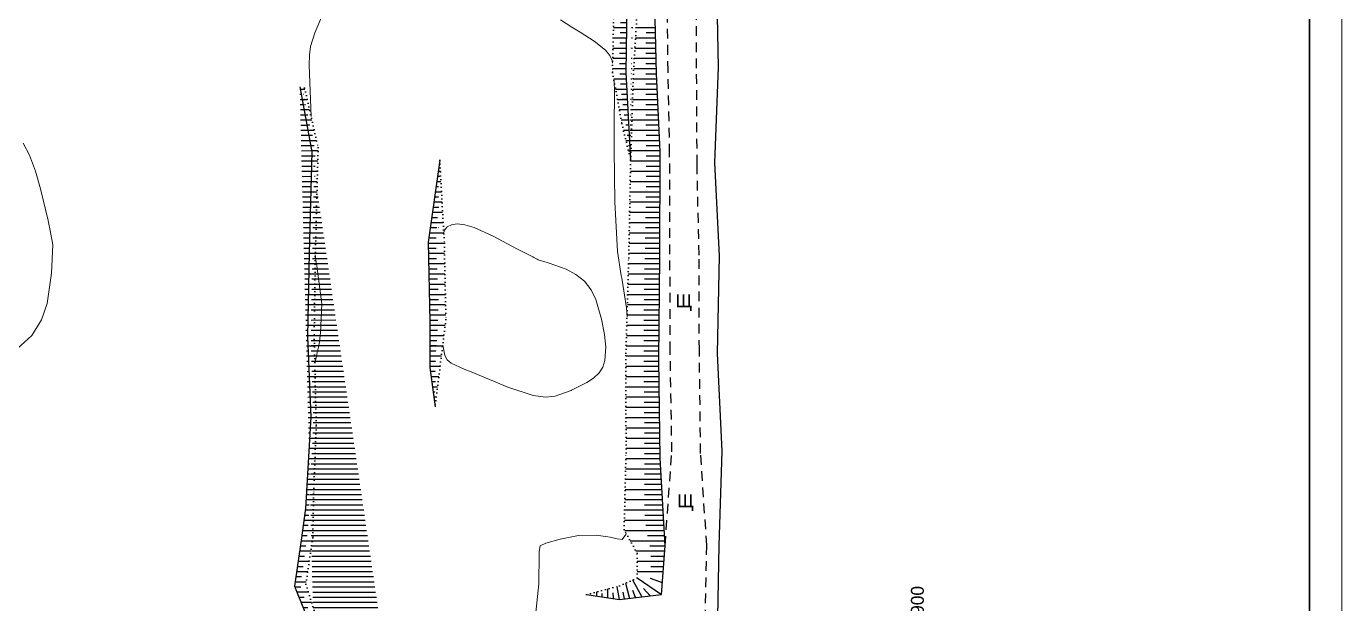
# Model space of a CAD drawing. Header units: millimetres. Extents: x 0 to 9536964, y 0 to 4781485.
# Drawn here: x 9536760.6 to 9536964.2, y 4780808.4 to 4780897.7 of the extents above; entities that cross this region are included whole.
import ezdxf
from ezdxf.enums import TextEntityAlignment as Align

# ---------------------------------------------------------------- set-up
doc = ezdxf.new("R2010")
doc.units = ezdxf.units.MM
doc.linetypes.add('Подошва насыпи (выемки)', pattern=[1, 0, 0.5, -0.5])
doc.linetypes.add('Штриховая 1 к 1.5', pattern=[2.5, 1.5, -1])
doc.layers.add('04 05 26.Изолинии.Утолщённые', color=7, linetype='Continuous')
doc.layers.add('Сетка', color=7, linetype='Continuous')
doc.layers.add('Рамка 1', color=3, linetype='Continuous', lineweight=50)
doc.styles.add('Arial_00010', font='arial.ttf', dxfattribs={"height": 0.2})
doc.styles.add('IndorSoft_Drafting_type_A_00CC0', font='', dxfattribs={"height": 0.2})
doc.styles.get('IndorSoft_Drafting_type_A_00CC0').set_extended_font_data('IndorSoft Drafting type A')

msp = doc.modelspace()

# ---------------------------------------------------------------- hatches: boundary and pattern name
h = msp.add_hatch()
h.set_pattern_fill('LINE', color=256, scale=0.5)
edge = h.paths.add_edge_path()
edge.add_line((9536855.5649, 4780967.5797), (9536854.4043, 4780953.962))
edge.add_line((9536854.4043, 4780953.962), (9536854.9303, 4780937.9844))
edge.add_line((9536854.9303, 4780937.9844), (9536854.1751, 4780923.0188))
edge.add_line((9536854.1751, 4780923.0188), (9536853.6829, 4780908.0776))
edge.add_line((9536853.6829, 4780908.0776), (9536853.4054, 4780890.5552))
edge.add_line((9536853.4054, 4780890.5552), (9536854.1609, 4780877.0598))
edge.add_line((9536854.841, 4780969.2673), (9536854.1293, 4780966.8158))
edge.add_line((9536854.1293, 4780966.8158), (9536852.6746, 4780952.9539))
edge.add_line((9536852.6746, 4780952.9539), (9536851.9353, 4780938.2928))
edge.add_line((9536851.9353, 4780938.2928), (9536851.7032, 4780920.8087))
edge.add_line((9536851.7032, 4780920.8087), (9536851.7196, 4780907.3193))
edge.add_line((9536851.7196, 4780907.3193), (9536851.3385, 4780890.74))
edge.add_line((9536851.3385, 4780890.74), (9536851.36968, 4780890.58886))
edge.add_line((9536851.36968, 4780890.58886), (9536852.78723, 4780882.69303))
edge.add_line((9536852.78723, 4780882.69303), (9536854.1609, 4780877.0598))
h = msp.add_hatch()
h.set_pattern_fill('LINE', color=256, scale=0.25)
edge = h.paths.add_edge_path()
edge.add_line((9536855.5649, 4780967.5797), (9536854.4043, 4780953.962))
edge.add_line((9536854.4043, 4780953.962), (9536854.9303, 4780937.9844))
edge.add_line((9536854.9303, 4780937.9844), (9536854.1751, 4780923.0188))
edge.add_line((9536854.1751, 4780923.0188), (9536853.6829, 4780908.0776))
edge.add_line((9536853.6829, 4780908.0776), (9536853.4054, 4780890.5552))
edge.add_line((9536853.4054, 4780890.5552), (9536854.1609, 4780877.0598))
edge.add_spline(control_points=[(9536854.93567, 4780967.48914), (9536854.7432, 4780965.60734), (9536854.27269, 4780961.00732), (9536853.35003, 4780953.70842), (9536853.33835, 4780946.27075), (9536853.44762, 4780939.0597), (9536853.16212, 4780930.67492), (9536852.84943, 4780920.63887), (9536852.76498, 4780908.30678), (9536852.59205, 4780898.2888), (9536852.3519, 4780890.35165), (9536853.01485, 4780885.1091), (9536853.59041, 4780881.03349), (9536853.94939, 4780878.46216), (9536854.01059, 4780878.02379)], knot_values=[0, 0, 0, 0, 5.675742234, 13.874281662, 22.043345312, 27.954678631, 35.513282675, 47.20400534, 58.080662956, 72.50068058, 77.288699133, 81.858393488, 88.318982165, 89.646800364, 89.646800364, 89.646800364, 89.646800364], degree=3, periodic=0)
h = msp.add_hatch()
h.set_pattern_fill('LINE', color=256, scale=0.25)
edge = h.paths.add_edge_path()
edge.add_line((9536802.9634, 4780888.3488), (9536804.8328, 4780878.3153))
edge.add_line((9536804.8328, 4780878.3153), (9536804.4246, 4780862.693))
edge.add_line((9536804.4246, 4780862.693), (9536804.1532, 4780849.7256))
edge.add_line((9536804.1532, 4780849.7256), (9536804.6573, 4780837.3133))
edge.add_line((9536804.6573, 4780837.3133), (9536803.8698, 4780823.1647))
edge.add_line((9536803.8698, 4780823.1647), (9536803.1856, 4780818.2238))
edge.add_line((9536803.1856, 4780818.2238), (9536802.1584, 4780811.1027))
edge.add_line((9536802.1584, 4780811.1027), (9536805.2356, 4780803.4389))
edge.add_line((9536805.2356, 4780803.4389), (9536811.2699, 4780800.5852))
edge.add_line((9536811.2699, 4780800.5852), (9536812.0428, 4780791.5911))
edge.add_line((9536812.0428, 4780791.5911), (9536815.2458, 4780791.4379))
edge.add_line((9536815.2458, 4780791.4379), (9536817.4932, 4780791.0901))
edge.add_spline(control_points=[(9536803.31301, 4780888.31677), (9536803.70579, 4780886.33346), (9536804.29662, 4780883.35009), (9536805.14889, 4780879.95993), (9536805.44853, 4780876.75083), (9536805.00237, 4780871.76858), (9536804.99328, 4780863.74314), (9536804.76303, 4780855.75698), (9536804.64063, 4780847.12174), (9536805.06431, 4780840.59466), (9536805, 4780833.17449), (9536804.45763, 4780827.13998), (9536804.39186, 4780820.94555), (9536803.76273, 4780816.4021), (9536803.37934, 4780813.40465), (9536802.94961, 4780811.13052), (9536803.91469, 4780808.70897), (9536804.6077, 4780806.74412), (9536805.04151, 4780805.45594), (9536805.08277, 4780805.33342)], knot_values=[0, 0, 0, 0, 6.067886707, 9.127528761, 10.4619282, 15.716488715, 24.06912077, 34.549511011, 39.681408371, 49.970526806, 54.152858236, 61.929976587, 68.132347866, 72.720789547, 75.643350305, 77.261586042, 79.523880669, 83.212136433, 83.599810474, 83.599810474, 83.599810474, 83.599810474], degree=3, periodic=0)
h = msp.add_hatch()
h.set_pattern_fill('LINE', color=256, scale=0.5)
h.paths.add_polyline_path([(9536824.619, 4780877.0144), (9536822.8335, 4780864.3304), (9536823.1117, 4780852.0548), (9536823.0631, 4780844.9732), (9536823.88771, 4780838.86025), (9536824.6095, 4780844.5809), (9536825.57394, 4780852.36459), (9536825.3338, 4780864.1553)])
h = msp.add_hatch()
h.set_pattern_fill('LINE', color=256, scale=0.25)
edge = h.paths.add_edge_path()
edge.add_spline(control_points=[(9536824.56069, 4780875.83805), (9536824.51801, 4780874.90545), (9536824.42019, 4780872.76814), (9536824.40382, 4780869.17297), (9536823.94359, 4780864.79994), (9536824.23786, 4780859.71231), (9536824.49108, 4780855.08507), (9536824.27226, 4780850.95334), (9536824.07336, 4780847.71186), (9536823.84988, 4780843.9233), (9536823.86397, 4780841.35883), (9536823.87246, 4780839.8137)], knot_values=[0, 0, 0, 0, 2.800594848, 6.418306559, 10.781019151, 15.960313558, 21.674628498, 24.67281471, 28.363356678, 31.420406782, 36.054345797, 36.054345797, 36.054345797, 36.054345797], degree=3, periodic=0)
edge.add_line((9536824.619, 4780877.0144), (9536822.8335, 4780864.3304))
edge.add_line((9536822.8335, 4780864.3304), (9536823.1117, 4780852.0548))
edge.add_line((9536823.1117, 4780852.0548), (9536823.0631, 4780844.9732))
edge.add_line((9536823.0631, 4780844.9732), (9536823.88771, 4780838.86025))

# ---------------------------------------------------------------- linework, layer by layer
at = {"linetype": 'Continuous'}
for p, q in [((9536855.01306, 4780897.5375), (9536857.98414, 4780897.5375)), ((9536856.56797, 4780897.5375), (9536857.98414, 4780897.5375)), ((9536854.9169, 4780895.95), (9536858.02186, 4780895.95)), ((9536856.54568, 4780895.95), (9536858.02186, 4780895.95)), ((9536856.55649, 4780896.74375), (9536858.003, 4780896.74375)), ((9536854.82075, 4780894.3625), (9536858.05958, 4780894.3625)), ((9536856.51841, 4780893.56875), (9536858.07845, 4780893.56875)), ((9536856.52652, 4780894.3625), (9536858.05958, 4780894.3625)), ((9536856.53565, 4780895.15625), (9536858.04072, 4780895.15625)), ((9536854.7246, 4780892.775), (9536858.09731, 4780892.775)), ((9536856.5057, 4780891.98125), (9536858.11617, 4780891.98125)), ((9536856.51143, 4780892.775), (9536858.09731, 4780892.775)), ((9536854.55378, 4780889.6), (9536858.19304, 4780889.6)), ((9536854.62845, 4780891.1875), (9536858.13503, 4780891.1875)), ((9536856.49712, 4780889.6), (9536858.19304, 4780889.6)), ((9536856.49846, 4780890.39375), (9536858.15399, 4780890.39375)), ((9536856.50134, 4780891.1875), (9536858.13503, 4780891.1875)), ((9536803.02606, 4780888.0125), (9536803.75297, 4780888.0125)), ((9536854.50404, 4780888.0125), (9536858.27115, 4780888.0125)), ((9536856.49719, 4780888.80625), (9536858.23209, 4780888.80625)), ((9536856.4985, 4780888.0125), (9536858.27115, 4780888.0125)), ((9536856.50089, 4780887.21875), (9536858.3102, 4780887.21875)), ((9536803.32183, 4780886.425), (9536804.11261, 4780886.425)), ((9536854.45431, 4780886.425), (9536858.34925, 4780886.425)), ((9536856.5042, 4780886.425), (9536858.34925, 4780886.425)), ((9536856.50825, 4780885.63125), (9536858.3883, 4780885.63125)), ((9536803.61761, 4780884.8375), (9536804.47225, 4780884.8375)), ((9536803.91339, 4780883.25), (9536804.8319, 4780883.25)), ((9536854.35484, 4780883.25), (9536858.50546, 4780883.25)), ((9536854.40457, 4780884.8375), (9536858.42736, 4780884.8375)), ((9536856.5129, 4780884.8375), (9536858.42736, 4780884.8375)), ((9536856.51797, 4780884.04375), (9536858.46641, 4780884.04375)), ((9536856.5233, 4780883.25), (9536858.50546, 4780883.25)), ((9536804.20916, 4780881.6625), (9536805.19154, 4780881.6625)), ((9536854.3051, 4780881.6625), (9536858.58356, 4780881.6625)), ((9536856.52873, 4780882.45625), (9536858.54451, 4780882.45625)), ((9536856.53408, 4780881.6625), (9536858.58356, 4780881.6625)), ((9536804.50494, 4780880.075), (9536805.55118, 4780880.075)), ((9536854.25537, 4780880.075), (9536858.66167, 4780880.075)), ((9536856.53921, 4780880.86875), (9536858.62262, 4780880.86875)), ((9536856.54394, 4780880.075), (9536858.66167, 4780880.075)), ((9536856.54811, 4780879.28125), (9536858.70072, 4780879.28125)), ((9536804.80072, 4780878.4875), (9536805.79253, 4780878.4875)), ((9536854.20563, 4780878.4875), (9536858.73977, 4780878.4875)), ((9536856.55155, 4780878.4875), (9536858.73977, 4780878.4875)), ((9536856.55411, 4780877.69375), (9536858.74772, 4780877.69375)), ((9536804.75434, 4780875.3125), (9536805.70932, 4780875.3125)), ((9536804.79582, 4780876.9), (9536805.75093, 4780876.9)), ((9536854.12647, 4780875.3125), (9536858.73931, 4780875.3125)), ((9536854.15775, 4780876.9), (9536858.74491, 4780876.9)), ((9536856.55483, 4780875.3125), (9536858.73931, 4780875.3125)), ((9536856.55562, 4780876.9), (9536858.74491, 4780876.9)), ((9536856.55591, 4780876.10625), (9536858.74211, 4780876.10625)), ((9536804.71286, 4780873.725), (9536805.66771, 4780873.725)), ((9536854.09519, 4780873.725), (9536858.7337, 4780873.725)), ((9536856.54212, 4780872.93125), (9536858.7309, 4780872.93125)), ((9536856.54794, 4780873.725), (9536858.7337, 4780873.725)), ((9536856.5522, 4780874.51875), (9536858.73651, 4780874.51875)), ((9536804.67138, 4780872.1375), (9536805.62611, 4780872.1375)), ((9536854.06391, 4780872.1375), (9536858.7281, 4780872.1375)), ((9536856.52629, 4780871.34375), (9536858.72529, 4780871.34375)), ((9536856.53487, 4780872.1375), (9536858.7281, 4780872.1375)), ((9536804.58842, 4780868.9625), (9536805.54289, 4780868.9625)), ((9536804.6299, 4780870.55), (9536805.5845, 4780870.55)), ((9536854.00134, 4780868.9625), (9536858.71689, 4780868.9625)), ((9536854.03262, 4780870.55), (9536858.72249, 4780870.55)), ((9536856.49363, 4780868.9625), (9536858.71689, 4780868.9625)), ((9536856.50556, 4780869.75625), (9536858.71969, 4780869.75625)), ((9536856.51648, 4780870.55), (9536858.72249, 4780870.55)), ((9536804.54694, 4780867.375), (9536805.50128, 4780867.375)), ((9536853.97006, 4780867.375), (9536858.71128, 4780867.375)), ((9536856.46718, 4780867.375), (9536858.71128, 4780867.375)), ((9536856.4808, 4780868.16875), (9536858.71408, 4780868.16875)), ((9536804.50546, 4780865.7875), (9536805.45968, 4780865.7875)), ((9536853.93878, 4780865.7875), (9536858.70567, 4780865.7875)), ((9536856.42265, 4780864.99375), (9536858.70287, 4780864.99375)), ((9536856.438, 4780865.7875), (9536858.70567, 4780865.7875)), ((9536856.45287, 4780866.58125), (9536858.70848, 4780866.58125)), ((9536804.46398, 4780864.2), (9536805.41807, 4780864.2)), ((9536853.9075, 4780864.2), (9536858.70007, 4780864.2)), ((9536856.39101, 4780863.40625), (9536858.69727, 4780863.40625)), ((9536856.40695, 4780864.2), (9536858.70007, 4780864.2)), ((9536804.38969, 4780861.025), (9536805.34841, 4780861.025)), ((9536804.42292, 4780862.6125), (9536805.37646, 4780862.6125)), ((9536853.83619, 4780861.025), (9536858.68139, 4780861.025)), ((9536853.87622, 4780862.6125), (9536858.69446, 4780862.6125)), ((9536856.34275, 4780861.025), (9536858.68139, 4780861.025)), ((9536856.3588, 4780861.81875), (9536858.68994, 4780861.81875)), ((9536856.37492, 4780862.6125), (9536858.69446, 4780862.6125)), ((9536804.35646, 4780859.4375), (9536805.32671, 4780859.4375)), ((9536853.78952, 4780859.4375), (9536858.6643, 4780859.4375)), ((9536856.31132, 4780859.4375), (9536858.6643, 4780859.4375)), ((9536856.32689, 4780860.23125), (9536858.67284, 4780860.23125)), ((9536804.32324, 4780857.85), (9536805.30501, 4780857.85)), ((9536853.74284, 4780857.85), (9536858.6472, 4780857.85)), ((9536856.26746, 4780857.05625), (9536858.63865, 4780857.05625)), ((9536856.2815, 4780857.85), (9536858.6472, 4780857.85)), ((9536856.29616, 4780858.64375), (9536858.65575, 4780858.64375)), ((9536804.25679, 4780854.675), (9536805.2616, 4780854.675)), ((9536804.29001, 4780856.2625), (9536805.28331, 4780856.2625)), ((9536853.64949, 4780854.675), (9536858.61301, 4780854.675)), ((9536853.69617, 4780856.2625), (9536858.6301, 4780856.2625)), ((9536856.23015, 4780854.675), (9536858.61301, 4780854.675)), ((9536856.24168, 4780855.46875), (9536858.62156, 4780855.46875)), ((9536856.25415, 4780856.2625), (9536858.6301, 4780856.2625)), ((9536804.22356, 4780853.0875), (9536805.2399, 4780853.0875)), ((9536853.60281, 4780853.0875), (9536858.59591, 4780853.0875)), ((9536856.21036, 4780853.0875), (9536858.59591, 4780853.0875)), ((9536856.21968, 4780853.88125), (9536858.60446, 4780853.88125)), ((9536804.19034, 4780851.5), (9536805.2182, 4780851.5)), ((9536853.55614, 4780851.5), (9536858.57882, 4780851.5)), ((9536856.19049, 4780850.70625), (9536858.57027, 4780850.70625)), ((9536856.19566, 4780851.5), (9536858.57882, 4780851.5)), ((9536856.20232, 4780852.29375), (9536858.58737, 4780852.29375)), ((9536804.15711, 4780849.9125), (9536805.19703, 4780849.9125)), ((9536853.50946, 4780849.9125), (9536858.56172, 4780849.9125)), ((9536856.18506, 4780849.11875), (9536858.55318, 4780849.11875)), ((9536856.18692, 4780849.9125), (9536858.56172, 4780849.9125)), ((9536804.21008, 4780848.325), (9536805.23204, 4780848.325)), ((9536804.27456, 4780846.7375), (9536805.26704, 4780846.7375)), ((9536853.42957, 4780846.7375), (9536858.52753, 4780846.7375)), ((9536853.46279, 4780848.325), (9536858.54463, 4780848.325)), ((9536856.18489, 4780848.325), (9536858.54463, 4780848.325)), ((9536856.18627, 4780847.53125), (9536858.53608, 4780847.53125)), ((9536856.18908, 4780846.7375), (9536858.52753, 4780846.7375)), ((9536804.33903, 4780845.15), (9536805.30205, 4780845.15)), ((9536853.43125, 4780845.15), (9536858.53574, 4780845.15)), ((9536856.19316, 4780845.94375), (9536858.52491, 4780845.94375)), ((9536856.19838, 4780845.15), (9536858.53574, 4780845.15)), ((9536804.4035, 4780843.5625), (9536805.33705, 4780843.5625)), ((9536853.43293, 4780843.5625), (9536858.5574, 4780843.5625)), ((9536856.20459, 4780844.35625), (9536858.54657, 4780844.35625)), ((9536856.21165, 4780843.5625), (9536858.5574, 4780843.5625)), ((9536856.21943, 4780842.76875), (9536858.56823, 4780842.76875)), ((9536804.46797, 4780841.975), (9536805.37205, 4780841.975)), ((9536804.53245, 4780840.3875), (9536805.40706, 4780840.3875)), ((9536853.43461, 4780841.975), (9536858.57906, 4780841.975)), ((9536853.43628, 4780840.3875), (9536858.60072, 4780840.3875)), ((9536856.22777, 4780841.975), (9536858.57906, 4780841.975)), ((9536856.23655, 4780841.18125), (9536858.58989, 4780841.18125)), ((9536856.24561, 4780840.3875), (9536858.60072, 4780840.3875)), ((9536804.59692, 4780838.8), (9536805.44206, 4780838.8)), ((9536853.43796, 4780838.8), (9536858.62238, 4780838.8)), ((9536856.25481, 4780839.59375), (9536858.61155, 4780839.59375)), ((9536856.26402, 4780838.8), (9536858.62238, 4780838.8)), ((9536804.65169, 4780837.2125), (9536805.47707, 4780837.2125)), ((9536853.43964, 4780837.2125), (9536858.64404, 4780837.2125)), ((9536856.2731, 4780838.00625), (9536858.63321, 4780838.00625)), ((9536856.28189, 4780837.2125), (9536858.64404, 4780837.2125)), ((9536856.29027, 4780836.41875), (9536858.65487, 4780836.41875)), ((9536804.56333, 4780835.625), (9536805.49538, 4780835.625)), ((9536853.44132, 4780835.625), (9536858.6657, 4780835.625)), ((9536856.29809, 4780835.625), (9536858.6657, 4780835.625)), ((9536856.30521, 4780834.83125), (9536858.67653, 4780834.83125)), ((9536804.38661, 4780832.45), (9536805.37296, 4780832.45)), ((9536804.47497, 4780834.0375), (9536805.43417, 4780834.0375)), ((9536853.443, 4780834.0375), (9536858.68736, 4780834.0375)), ((9536853.44468, 4780832.45), (9536858.70901, 4780832.45)), ((9536856.31149, 4780834.0375), (9536858.68736, 4780834.0375)), ((9536856.31679, 4780833.24375), (9536858.69818, 4780833.24375)), ((9536856.32097, 4780832.45), (9536858.70901, 4780832.45)), ((9536804.29825, 4780830.8625), (9536805.31174, 4780830.8625)), ((9536853.4226, 4780830.8625), (9536858.73368, 4780830.8625)), ((9536856.32389, 4780831.65625), (9536858.71984, 4780831.65625)), ((9536856.32542, 4780830.8625), (9536858.73368, 4780830.8625)), ((9536804.20989, 4780829.275), (9536805.25053, 4780829.275)), ((9536853.38278, 4780829.275), (9536858.8222, 4780829.275)), ((9536856.32024, 4780828.48125), (9536858.86646, 4780828.48125)), ((9536856.32373, 4780829.275), (9536858.8222, 4780829.275)), ((9536856.32541, 4780830.06875), (9536858.77794, 4780830.06875)), ((9536804.12154, 4780827.6875), (9536805.18932, 4780827.6875)), ((9536853.34296, 4780827.6875), (9536858.91072, 4780827.6875)), ((9536856.30728, 4780826.89375), (9536858.95498, 4780826.89375)), ((9536856.3148, 4780827.6875), (9536858.91072, 4780827.6875)), ((9536803.94482, 4780824.5125), (9536805.08326, 4780824.5125)), ((9536804.03318, 4780826.1), (9536805.12811, 4780826.1)), ((9536853.26331, 4780824.5125), (9536859.08776, 4780824.5125)), ((9536853.30314, 4780826.1), (9536858.99924, 4780826.1)), ((9536856.28978, 4780824.5125), (9536859.08776, 4780824.5125)), ((9536856.29116, 4780825.30625), (9536859.0435, 4780825.30625)), ((9536856.2983, 4780826.1), (9536858.99924, 4780826.1)), ((9536803.83661, 4780822.925), (9536805.051, 4780822.925)), ((9536853.22349, 4780822.925), (9536859.17628, 4780822.925)), ((9536856.29812, 4780823.71875), (9536859.13202, 4780823.71875)), ((9536856.32017, 4780822.925), (9536859.17628, 4780822.925)), ((9536856.36, 4780822.13125), (9536859.22054, 4780822.13125)), ((9536803.61678, 4780821.3375), (9536805.01874, 4780821.3375)), ((9536853.18367, 4780821.3375), (9536859.2648, 4780821.3375)), ((9536856.42177, 4780821.3375), (9536859.2648, 4780821.3375)), ((9536856.50974, 4780820.54375), (9536859.30906, 4780820.54375)), ((9536803.17676, 4780818.1625), (9536804.89702, 4780818.1625)), ((9536803.39694, 4780819.75), (9536804.98648, 4780819.75)), ((9536853.23855, 4780819.75), (9536859.35332, 4780819.75)), ((9536854.10716, 4780818.1625), (9536859.44184, 4780818.1625)), ((9536856.62833, 4780819.75), (9536859.35332, 4780819.75)), ((9536856.77936, 4780818.95625), (9536859.39758, 4780818.95625)), ((9536856.94612, 4780818.1625), (9536859.44184, 4780818.1625)), ((9536802.94777, 4780816.575), (9536804.66387, 4780816.575)), ((9536854.97577, 4780816.575), (9536859.42756, 4780816.575)), ((9536857.10397, 4780817.36875), (9536859.4861, 4780817.36875)), ((9536857.22841, 4780816.575), (9536859.42756, 4780816.575)), ((9536802.71877, 4780814.9875), (9536804.43073, 4780814.9875)), ((9536855.16601, 4780814.9875), (9536859.31048, 4780814.9875)), ((9536857.2684, 4780814.19375), (9536859.25194, 4780814.19375)), ((9536857.29611, 4780815.78125), (9536859.36902, 4780815.78125)), ((9536857.30268, 4780814.9875), (9536859.31048, 4780814.9875)), ((9536802.48978, 4780813.4), (9536804.19759, 4780813.4)), ((9536855.17426, 4780813.4), (9536859.1934, 4780813.4)), ((9536802.26079, 4780811.8125), (9536803.96444, 4780811.8125)), ((9536802.51082, 4780810.225), (9536804.28938, 4780810.225)), ((9536803.14824, 4780808.6375), (9536804.79761, 4780808.6375))]:
    msp.add_line(p, q, dxfattribs=at)
for p, q in [((9536854.45375, 4780812.09594), (9536855.89621, 4780809.47019)), ((9536855.17929, 4780812.43302, -0.0382), (9536858.9308, 4780809.8393, -0.0382)), ((9536859.07457, 4780811.65212), (9536857.2396, 4780812.28767)), ((9536848.91409, 4780809.60487), (9536848.9509, 4780810.26187)), ((9536849.73433, 4780809.48399), (9536849.77114, 4780809.98856)), ((9536850.63931, 4780809.33671), (9536850.63406, 4780810.70325)), ((9536851.49109, 4780809.20531), (9536851.43852, 4780810.07254)), ((9536852.41594, 4780809.06828), (9536852.07387, 4780811.04223)), ((9536853.22953, 4780809.15505), (9536853.01257, 4780810.18356)), ((9536853.3422, 4780811.57984), (9536853.99237, 4780809.24078)), ((9536854.89002, 4780809.3527), (9536854.49612, 4780810.47178)), ((9536857.17164, 4780809.63208), (9536856.17457, 4780810.77547))]:
    msp.add_line(p, q)
at = {"linetype": 'Подошва насыпи (выемки)'}
for points, elevation in [([(9536855.17929, 4780812.43302), (9536855.1595, 4780816.2392), (9536853.148, 4780819.9155), (9536853.4454, 4780831.7714), (9536853.4291, 4780847.1792), (9536853.8627, 4780861.9266), (9536854.1609, 4780877.0598), (9536854.5768, 4780890.3348), (9536855.6266, 4780907.6673), (9536855.7571, 4780922.0524), (9536856.7434, 4780937.9245), (9536856.1194, 4780951.8751), (9536855.5649, 4780967.5797), (9536854.841, 4780969.2673), (9536853.6618, 4780981.1328), (9536854.0208, 4780997.4824), (9536853.91255, 4781008.77052)], -0.0382), ([(9536854.841, 4780969.2673), (9536854.1293, 4780966.8158), (9536852.6746, 4780952.9539), (9536851.9353, 4780938.2928), (9536851.7032, 4780920.8087), (9536851.7196, 4780907.3193), (9536851.3385, 4780890.74), (9536851.36968, 4780890.58886), (9536852.78723, 4780882.69303), (9536854.1609, 4780877.0598)], -0.0382), ([(9536803.7138, 4780888.1854), (9536805.8048, 4780878.9555), (9536805.3632, 4780862.1065), (9536805.1967, 4780849.9276), (9536805.506, 4780835.9004), (9536805.1015, 4780825.41), (9536804.9634, 4780818.6145), (9536803.9068, 4780811.42), (9536806.21128, 4780804.22184), (9536811.89712, 4780801.41176), (9536813.7665, 4780792.6278)], -12.49355), ([(9536824.619, 4780877.0144), (9536825.3338, 4780864.1553), (9536825.57394, 4780852.36459), (9536824.6095, 4780844.5809), (9536823.88771, 4780838.86025)], -12.49355), ([(9536847.3422, 4780809.8553), (9536852.441, 4780811.1668), (9536855.17929, 4780812.43302)], -0.0382)]:
    msp.add_lwpolyline(points, dxfattribs=dict(at, elevation=elevation))
for points, elevation in [([(9536858.9308, 4780809.8393), (9536859.4861, 4780817.3687), (9536858.7297, 4780830.9338), (9536858.5216, 4780846.1866), (9536858.6925, 4780862.0567), (9536858.7498, 4780878.2837), (9536858.1538, 4780890.3976), (9536857.7512, 4780907.3403), (9536857.6948, 4780922.1003), (9536858.0437, 4780937.8205), (9536858.0437, 4780937.8205), (9536858.5226, 4780950.5917), (9536858.5162, 4780951.4063), (9536858.13335, 4780966.27014), (9536857.8133, 4780968.4314), (9536858.1088, 4780981.8565), (9536857.7247, 4780998.1178), (9536856.8995, 4781008.77052)], -0.0382), ([(9536855.5649, 4780967.5797), (9536854.4043, 4780953.962), (9536854.9303, 4780937.9844), (9536854.1751, 4780923.0188), (9536853.6829, 4780908.0776), (9536853.4054, 4780890.5552), (9536854.1609, 4780877.0598)], -0.0382), ([(9536824.619, 4780877.0144), (9536822.8335, 4780864.3304), (9536823.1117, 4780852.0548), (9536823.0631, 4780844.9732), (9536823.88771, 4780838.86025)], -12.49355), ([(9536847.3422, 4780809.8553), (9536852.4267, 4780809.0525), (9536858.9308, 4780809.8393)], -0.0382)]:
    msp.add_lwpolyline(points, dxfattribs=dict(elevation=elevation))
at = {"linetype": 'Штриховая 1 к 1.5'}
for points, elevation in [([(9536859.4861, 4780817.3687), (9536860.5484, 4780831.9142), (9536860.2832, 4780847.4775), (9536860.2409, 4780862.4792), (9536860.1959, 4780878.0334), (9536859.9457, 4780890.8322), (9536859.7827, 4780906.9889), (9536859.5845, 4780922.293), (9536859.8738, 4780936.9636), (9536859.9174, 4780952.3277), (9536859.5846, 4780966.4353), (9536859.6903, 4780982.2748), (9536859.7165, 4780989.2759), (9536858.1298, 4781000.3021), (9536857.71417, 4781008.77052)], -0.0382), ([(9536865.609, 4780800.9901), (9536865.9397, 4780817.4236), (9536864.9845, 4780831.6683), (9536864.7927, 4780847.6847), (9536864.7407, 4780862.3472), (9536864.4421, 4780876.339), (9536864.364, 4780891.2377), (9536864.3707, 4780906.935), (9536864.4411, 4780922.1705), (9536864.1024, 4780936.7396), (9536864.3727, 4780952.0195), (9536864.4973, 4780967.0446), (9536864.8786, 4780982.1594), (9536864.909, 4780986.4071), (9536867.8952, 4780995.0589), (9536868.7322, 4781002.756), (9536868.731, 4781008.77052)], -10.80135)]:
    msp.add_lwpolyline(points, dxfattribs=dict(at, elevation=elevation))
for points in [[(9536865.87774, 4780697.59748), (9536866.15992, 4780712.55868), (9536866.0577, 4780727.59795), (9536866.4049, 4780742.86494), (9536867.22764, 4780757.84774), (9536867.67999, 4780776.10078), (9536867.77912, 4780786.18109), (9536867.52946, 4780800.82473), (9536867.87231, 4780817.41861), (9536868.3362, 4780831.99802), (9536867.59371, 4780847.10469), (9536867.89068, 4780862.22183), (9536867.19646, 4780876.60066), (9536867.74815, 4780891.41689), (9536867.44707, 4780907.2337), (9536869.1651, 4780922.12278), (9536870.63948, 4780938.2085), (9536870.00751, 4780953.14105), (9536869.11243, 4780967.30438), (9536869.20575, 4780983.51879), (9536869.7372, 4780997.23864), (9536870.44214, 4781008.77052)], [(9536802.9634, 4780888.3488), (9536804.8328, 4780878.3153), (9536804.4246, 4780862.693), (9536804.1532, 4780849.7256), (9536804.6573, 4780837.3133), (9536803.8698, 4780823.1647), (9536803.1856, 4780818.2238), (9536802.1584, 4780811.1027), (9536805.2356, 4780803.4389), (9536811.2699, 4780800.5852), (9536812.0428, 4780791.5911), (9536815.2458, 4780791.4379), (9536817.4932, 4780791.0901)]]:
    msp.add_lwpolyline(points)
at = {"layer": '04 05 26.Изолинии.Утолщённые', "color": 32, "lineweight": 13, "true_color": 0xbc511d}
for points in [[(9536804.71194, 4780883.76432, -25), (9536804.40783, 4780891.71858, -25), (9536804.44889, 4780893.23746, -25), (9536804.61243, 4780894.58174, -25), (9536804.61243, 4780894.58174, -25), (9536805.28031, 4780896.71379, -25), (9536806.3074, 4780899.15505, -25)], [(9536843.31525, 4780898.74179, -25), (9536845.0756, 4780897.58377, -25), (9536845.0756, 4780897.58377, -25), (9536846.32508, 4780896.81564, -25), (9536848.52215, 4780895.43567, -25), (9536850.2828, 4780894.05201, -25), (9536850.2828, 4780894.05201, -25), (9536850.94603, 4780893.21743, -25), (9536851.30714, 4780892.4283, -25), (9536851.36814, 4780892.02946, -25)], [(9536851.58589, 4780889.38458, -25), (9536851.64655, 4780887.43422, -25), (9536851.64655, 4780887.43422, -25), (9536851.62521, 4780882.42623, -25), (9536851.60186, 4780878.6148, -25), (9536851.60186, 4780878.6148, -25), (9536851.69777, 4780870.55963, -25), (9536851.69777, 4780870.55963, -25), (9536852.10594, 4780862.89763, -25), (9536852.10594, 4780862.89763, -25), (9536852.68882, 4780859.18177, -25), (9536852.77523, 4780858.77439, -25), (9536852.77523, 4780858.77439, -25), (9536853.53266, 4780854.17171, -25), (9536853.53266, 4780854.17171, -25), (9536853.62076, 4780852.80302, -25)], [(9536759.24937, 4780847.84962, -24.5), (9536761.49622, 4780849.9051, -24.5), (9536761.49622, 4780849.9051, -24.5), (9536763.0033, 4780852.30627, -24.5), (9536763.88152, 4780854.86416, -24.5), (9536764.52118, 4780859.5157, -24.5), (9536764.52118, 4780859.5157, -24.5), (9536764.73884, 4780863.91989, -24.5), (9536764.73884, 4780863.91989, -24.5), (9536764.35235, 4780866.15149, -24.5), (9536764.08573, 4780867.3594, -24.5), (9536764.08573, 4780867.3594, -24.5), (9536764.01685, 4780867.67451, -24.5), (9536762.86406, 4780872.5608, -24.5), (9536762.06445, 4780875.29151, -24.5), (9536761.12394, 4780877.78611, -24.5), (9536761.12394, 4780877.78611, -24.5), (9536760.14207, 4780879.65899, -24.5)], [(9536825.24062, 4780865.83155, -25.5), (9536825.37415, 4780866.19638, -25.5), (9536825.79249, 4780866.69316, -25.5), (9536825.79249, 4780866.69316, -25.5), (9536826.43736, 4780867.02239, -25.5), (9536827.33124, 4780867.14819, -25.5), (9536828.48942, 4780867.02577, -25.5), (9536829.92716, 4780866.61033, -25.5), (9536829.92716, 4780866.61033, -25.5), (9536832.88814, 4780865.26944, -25.5), (9536835.7928, 4780863.70744, -25.5), (9536836.64129, 4780863.24078, -25.5), (9536836.64129, 4780863.24078, -25.5), (9536839.03554, 4780862.04154, -25.5), (9536839.20498, 4780861.96717, -25.5), (9536839.20498, 4780861.96717, -25.5), (9536839.68579, 4780861.71643, -25.5), (9536839.8569, 4780861.62126, -25.5), (9536839.8569, 4780861.62126, -25.5), (9536841.2369, 4780861.17566, -25.5), (9536841.53613, 4780861.08541, -25.5)], [(9536805.28709, 4780845.68403, -25), (9536805.53045, 4780846.63058, -25), (9536805.53045, 4780846.63058, -25), (9536805.67134, 4780847.24633, -25), (9536805.84707, 4780848.09554, -25), (9536805.84707, 4780848.09554, -25), (9536806.02654, 4780848.91063, -25), (9536806.1209, 4780849.87441, -25), (9536806.1209, 4780849.87441, -25), (9536806.16852, 4780850.30942, -25), (9536806.36099, 4780854.77356, -25), (9536806.36099, 4780854.77356, -25), (9536805.60197, 4780860.59867, -25), (9536805.58339, 4780860.70738, -25), (9536805.58339, 4780860.70738, -25), (9536805.36149, 4780862.07201, -25), (9536805.36149, 4780862.07203, -25), (9536805.36149, 4780862.07203, -25), (9536805.36149, 4780862.09091, -25), (9536805.36156, 4780862.10958, -25), (9536805.36156, 4780862.10958, -25), (9536805.36411, 4780862.24523, -25), (9536805.36633, 4780862.36269, -25)], [(9536841.53613, 4780861.08541, -25.5), (9536844.20447, 4780860.13769, -25.5), (9536845.70254, 4780859.34921, -25.5), (9536847.03721, 4780858.29264, -25.5), (9536847.03721, 4780858.29264, -25.5), (9536848.05053, 4780856.95422, -25.5), (9536848.77053, 4780855.44007, -25.5), (9536849.62883, 4780852.42907, -25.5), (9536849.62883, 4780852.42907, -25.5), (9536850.1094, 4780850.0716, -25.5), (9536850.31277, 4780848.07188, -25.5), (9536850.31277, 4780848.07188, -25.5), (9536850.16204, 4780846.01294, -25.5), (9536849.83693, 4780845.0159, -25.5), (9536849.2673, 4780844.1008, -25.5), (9536849.2673, 4780844.1008, -25.5), (9536848.43076, 4780843.30973, -25.5), (9536847.3854, 4780842.61792, -25.5), (9536845.01686, 4780841.43228, -25.5), (9536844.96055, 4780841.40617, -25.5), (9536844.96055, 4780841.40617, -25.5), (9536844.93978, 4780841.39653, -25.5), (9536842.47093, 4780840.49294, -25.5), (9536840.96449, 4780840.368, -25.5), (9536839.08747, 4780840.6148, -25.5), (9536839.08747, 4780840.6148, -25.5), (9536835.15913, 4780841.88839, -25.5), (9536831.06736, 4780843.58808, -25.5), (9536829.4623, 4780844.27231, -25.5), (9536829.4623, 4780844.27231, -25.5), (9536828.41992, 4780844.70047, -25.5), (9536826.37337, 4780845.63974, -25.5), (9536825.78172, 4780846.13489, -25.5), (9536825.39229, 4780846.78904, -25.5), (9536825.39229, 4780846.78904, -25.5), (9536825.08611, 4780848.42749, -25.5)], [(9536853.47841, 4780819.35728, -25), (9536853.47136, 4780819.33196, -25), (9536853.41251, 4780819.18117, -25), (9536853.41251, 4780819.18117, -25), (9536853.39158, 4780819.1259, -25), (9536852.84588, 4780818.33598, -25), (9536852.84588, 4780818.33598, -25), (9536852.06936, 4780818.45259, -25), (9536850.96586, 4780818.73005, -25), (9536850.96586, 4780818.73005, -25), (9536848.82291, 4780819.00351, -25), (9536846.07901, 4780818.94456, -25), (9536846.07901, 4780818.94456, -25), (9536843.23227, 4780818.4042, -25), (9536841.05676, 4780817.7743, -25), (9536841.05676, 4780817.7743, -25), (9536840.13441, 4780817.34991, -25), (9536840.00262, 4780816.49769, -25), (9536840.00262, 4780816.49769, -25), (9536840.00919, 4780816.14984, -25), (9536839.93873, 4780811.48417, -25), (9536839.93873, 4780811.48417, -25), (9536839.22263, 4780804.63907, -25)]]:
    msp.add_polyline3d(points, dxfattribs=at)
at = {"layer": 'Рамка 1', "color": 7, "lineweight": 20}
msp.add_lwpolyline([(9536964.1839, 4780593.77052), (9536370.1839, 4780593.77052), (9536370.1839, 4781013.77052), (9536964.1839, 4781013.77052)], close=True, dxfattribs=at)
at = {"layer": 'Рамка 1', "color": 7, "lineweight": 30}
msp.add_lwpolyline([(9536390.1839, 4780598.77052), (9536959.1839, 4780598.77052), (9536959.1839, 4781008.77052), (9536390.1839, 4781008.77052)], close=True, dxfattribs=at)

# ---------------------------------------------------------------- texts
at = {"style": 'Arial_00010'}
for p in [(9536862.38788, 4780853.67543, -0.0382), (9536862.65938, 4780822.7311, -0.0382)]:
    msp.add_text('Щ', height=2, dxfattribs=at).set_placement(p, align=Align.BOTTOM_CENTER)
at = {"layer": 'Сетка', "style": 'IndorSoft_Drafting_type_A_00CC0'}
msp.add_text(' 9536900', height=2, rotation=90, dxfattribs=at).set_placement((9536900.13037, 4780800), align=Align.BOTTOM_LEFT)

doc.saveas('drawing.dxf')
